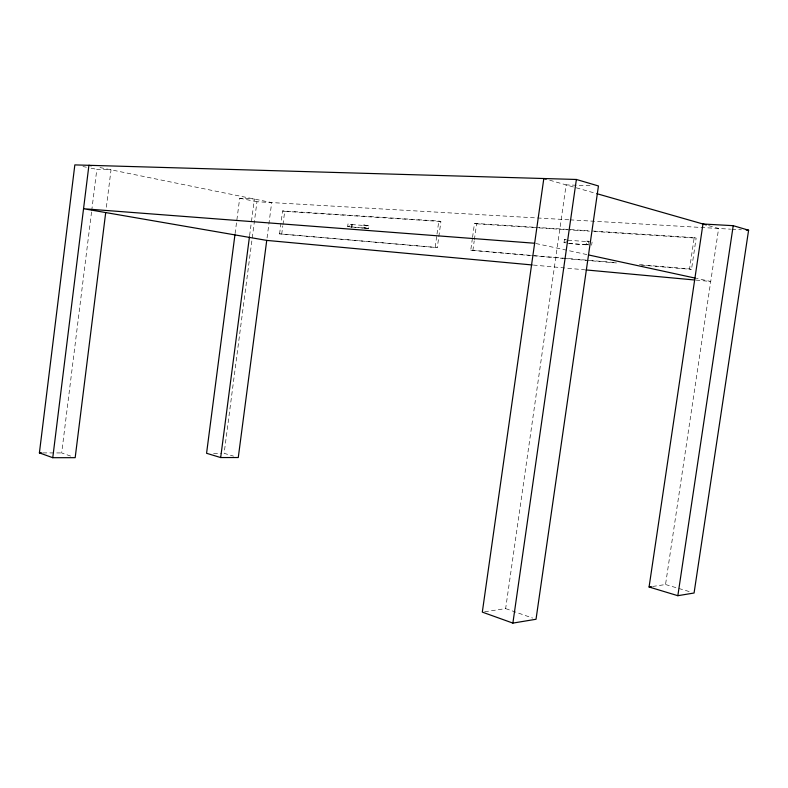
<?xml version="1.0" encoding="UTF-8"?>
<svg xmlns="http://www.w3.org/2000/svg" width="788" height="788" viewBox="0 0 788 788"><rect width="100%" height="100%" fill="white"/><g stroke="black" fill="none" stroke-linecap="round" stroke-linejoin="round"><path stroke-width="0.59" stroke-dasharray="3.94 2.96" d="M70.684 456.104L61.681 452.942L91.556 211.942M91.703 210.731L96.835 169.341L111.029 169.814L106.163 208.85M235.09 233.622L239.69 198.231L254.386 199.049L251.362 222.216M249.609 235.632L251.205 223.437M568.828 219.793L256.967 201.728L224.127 453.327L233.553 456.134M267.053 237.956L271.693 202.575L99.386 167.44M279.573 233.859L282.596 210.928L438.798 221.054L440.916 221.507L437.31 247.59L279.573 233.859L437.31 247.59M281.7 234.243L282.803 225.801M282.971 224.6L284.714 211.342L440.916 221.507M363.829 224.994L368.853 225.821L368.479 228.55L347.666 226.55L348.02 223.861L349.448 223.959L352.285 224.521L351.921 227.22L366.302 228.293L366.666 225.565L363.829 224.994L363.455 227.732L366.302 228.293M351.921 227.22L349.084 226.658L349.448 223.959M351.231 227.249L351.586 224.57L348.02 223.861M368.479 228.55L364.913 227.84L365.287 225.102M435.203 247.176L436.838 235.307M437.005 234.115L438.798 221.054M531.486 255.667L470.751 250.22L472.376 238.547M472.544 237.375L474.494 223.368L534.638 227.269M472.859 250.633L474.209 240.892M474.386 239.67L476.592 223.831L474.494 223.368M484.65 611.764L505.64 608.602L566.129 184.894L592.458 185.771M564.011 242.665L564.464 239.483L566.444 239.621L565.991 242.812L564.011 242.665L567.439 243.433M588.882 244.93L586.164 244.319L586.627 241.079L588.675 241.227L588.37 243.384M591.621 245.245L592.083 242.014M694.208 237.612L696.139 238.124L691.509 269.388L689.569 268.944L694.208 237.612L591.108 230.923M652.602 586.469L665.535 584.529L718.626 228.471L708.55 225.595M42.916 452.903L61.681 452.942M213.597 453.307L221.792 453.327M570.059 219.862L730.614 229.17M731.816 229.239L741.409 229.791M535.87 227.348L589.877 230.845M476.592 223.831L537.918 227.821M539.14 227.909L589.434 231.179M594.339 231.495L696.139 238.124M351.586 224.57L368.853 225.821M567.892 240.261L589.345 241.709L586.627 241.079M347.666 226.55L349.084 226.658M363.455 227.732L364.913 227.84M586.164 244.319L588.212 244.467M568.729 243.433L587.69 244.841M568.65 243.531L587.996 244.969M470.751 250.22L533.092 255.558M534.323 255.657L588.104 260.267M589.325 260.365L616.226 262.67M639.442 264.66L689.569 268.944M532.708 255.765L563.243 258.385M564.464 258.494L619.437 263.202M641.422 265.093L691.509 269.388M533.377 265.064L584.745 269.821M696.04 280.114L710.717 281.474L696.346 278.351M282.596 210.928L284.714 211.342M82.947 166.534L86.424 167.233M91.053 168.169L96.835 169.341M239.69 198.231L256.967 201.728M535.83 243.502L587.346 254.682M564.464 239.483L566.749 239.995M549.689 180.206L595.62 193.326M665.535 584.529L690.643 591.985M505.64 608.602L532.649 618.078"/><path stroke-width="1.18" d="M105.71 212.504L75.175 457.68L52.766 457.7L39.4 452.893L74.84 164.899L576.383 179.467L598.447 185.968L536.027 619.26L512.88 623.101L482.315 612.118L543.818 178.521L546.163 179.191M52.766 457.7L88.916 165.303L91.319 165.795M234.932 234.844L206.574 453.287L220.67 457.552L238.272 457.532L266.738 240.399L83.548 208.731L534.638 243.246M220.67 457.552L249.451 236.843M512.88 623.101L576.383 179.467M649.076 587.001L702.965 223.999L733.224 225.683L748.6 230.204L694.07 593.009L677.847 595.698L649.076 587.001L651.42 586.646M677.847 595.698L733.224 225.683M39.4 452.893L41.744 452.893M746.206 230.066L748.6 230.204M266.738 240.399L532.146 264.955M585.967 269.929L694.819 280.006M588.538 254.948L695.154 278.095M596.792 193.661L706.314 224.954"/></g></svg>
